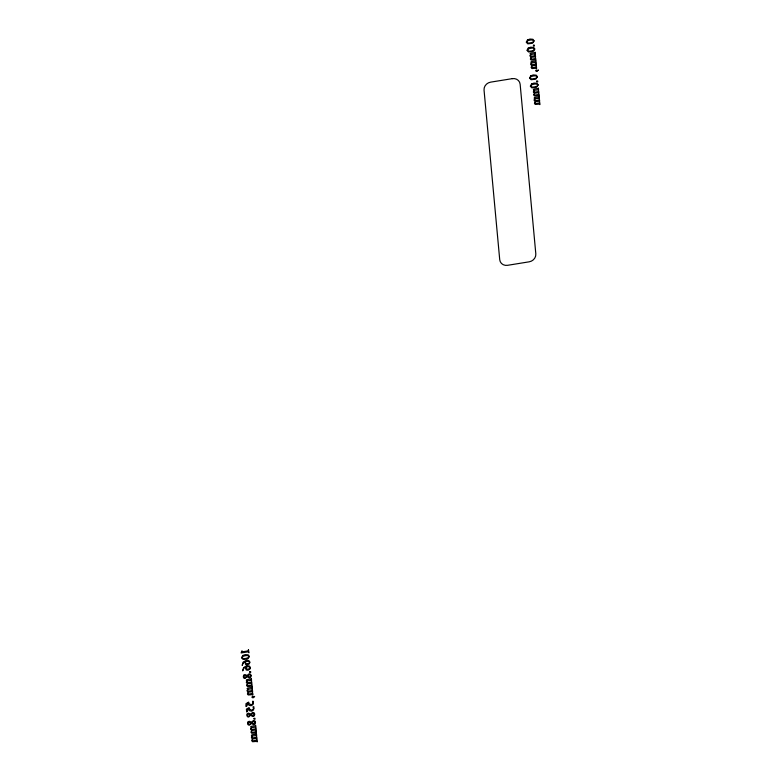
<?xml version="1.0" encoding="UTF-8"?>
<svg xmlns="http://www.w3.org/2000/svg" width="781" height="781" viewBox="0 0 781 781"><rect width="100%" height="100%" fill="white"/><g stroke="black" fill="none" stroke-linecap="round" stroke-linejoin="round"><path stroke-width="1.17" d="M253.122 696.935L253.249 697.423L254.655 696.388L253.005 697.892L251.872 697.199L252.458 696.437L253.122 696.935M536.83 70.505L536.967 71.003L538.373 69.968L536.713 71.471L535.581 70.778L536.176 70.017L536.83 70.505M244.99 662.347L245.634 664.543L247.46 664.826L249.266 663.909L249.949 662.151L248.856 660.599L246.308 660.238L243.028 662.268C241.212 669.805 242.364 661.81 245.254 661.722L244.99 662.347M245.488 667.775L246.142 669.971L247.968 670.254L249.764 669.327L250.447 667.579L249.364 666.027L246.816 665.666L243.535 667.696C241.719 675.233 242.871 667.238 245.751 667.15L245.488 667.775M248.504 649.782L247.753 650.954L242.53 651.803L241.973 650.768L241.104 652.945L248.007 651.852L248.954 652.75L248.504 649.782M246.122 706.034C245.644 707.859 248.543 704.511 246.825 703.691L247.772 703.076L248.983 705.292L251.013 705.751L253.024 704.579L253.474 701.514C251.98 700.313 252.556 702.48 253.288 703.056L251.453 704.892L249.217 703.769L248.631 702.109L245.908 703.759L246.122 706.034M246.62 711.462C246.142 713.287 249.041 709.939 247.323 709.119L248.27 708.504L249.49 710.72L251.521 711.179L253.522 710.007L253.981 706.942C252.478 705.741 253.054 707.908 253.796 708.474L251.951 710.319L249.715 709.197L249.061 707.566L246.405 709.187L246.62 711.462M246.484 681.852L246.357 682.662L247.44 683.658L246.62 685.533L247.47 686.548L251.707 686.196C252.478 688.5 251.912 682.506 251.57 685.025L247.714 685.679L247.186 684.986L247.772 683.707L251.365 683.277C252.273 685.669 251.677 679.499 251.257 682.125L247.538 682.76L246.923 682.106L247.489 680.807L251.179 680.358C251.912 682.701 251.355 676.746 251.091 679.109C249.344 679.216 244.365 679.519 247.099 680.827L246.484 681.852M247.265 690.297L247.138 691.107L248.221 692.103L247.401 693.967L248.251 694.992L252.478 694.641C253.259 696.945 252.693 690.951 252.351 693.46L248.495 694.124L247.968 693.43L248.553 692.151L252.146 691.722C253.054 694.114 252.458 687.934 252.038 690.57L248.319 691.205L247.694 690.55L248.27 689.252L251.96 688.803C252.693 691.146 252.136 685.191 251.872 687.544C250.125 687.661 245.146 687.963 247.88 689.272L247.265 690.297M250.799 728.585L250.681 729.405L251.755 730.391L250.945 732.266L251.785 733.281L256.022 732.939C256.803 735.233 256.227 729.239 255.895 731.758L252.038 732.412L251.502 731.719L252.087 730.44L255.69 730.02C256.598 732.402 255.992 726.232 255.572 728.868L251.863 729.493L251.238 728.839L251.814 727.55L255.504 727.091C256.236 729.434 255.68 723.479 255.407 725.842C253.659 725.949 248.68 726.262 251.414 727.57L250.799 728.585M251.58 737.03L251.453 737.85L252.536 738.836L251.726 740.71L252.566 741.725L256.803 741.384C257.584 743.678 257.008 737.684 256.676 740.203L252.819 740.857L252.283 740.163L252.868 738.885L256.471 738.455C257.369 740.847 256.773 734.677 256.353 737.303L252.644 737.938L252.019 737.284L252.595 735.985L256.285 735.536C257.017 737.879 256.461 731.924 256.188 734.286C254.44 734.394 249.461 734.706 252.195 736.014L251.58 737.03M530.192 55.422L530.074 56.242L531.148 57.228L530.338 59.102L531.178 60.117L535.415 59.776C536.196 62.07 535.62 56.076 535.288 58.595L531.431 59.249L530.895 58.555L531.48 57.277L535.083 56.857C535.991 59.249 535.385 53.069 534.965 55.705L531.256 56.33L530.631 55.685L531.207 54.387L534.897 53.928C535.629 56.271 535.073 50.326 534.8 52.678C533.062 52.796 528.073 53.098 530.807 54.406L530.192 55.422M530.973 63.866L530.855 64.686L531.929 65.672L531.119 67.547L531.959 68.562L536.196 68.22C536.977 70.515 536.401 64.52 536.069 67.039L532.212 67.693L531.676 67L532.261 65.721L535.864 65.292C536.772 67.683 536.166 61.514 535.746 64.14L532.037 64.774L531.412 64.12L531.988 62.822L535.678 62.373C536.41 64.716 535.854 58.76 535.581 61.123C533.833 61.23 528.854 61.543 531.588 62.851L530.973 63.866M533.511 91.309L533.384 92.119L534.468 93.115L533.648 94.979L534.497 96.004L538.734 95.653C539.515 97.957 538.939 91.963 538.597 94.472L534.751 95.136L534.214 94.442L534.8 93.164L538.392 92.734C539.3 95.126 538.705 88.946 538.285 91.582L534.565 92.217L533.95 91.562L534.516 90.264L538.207 89.815C538.939 92.148 538.382 86.203 538.119 88.556C536.371 88.673 531.392 88.975 534.126 90.284L533.511 91.309M534.292 99.743L534.165 100.564L535.249 101.559L534.429 103.424L535.278 104.449L539.515 104.098C540.296 106.401 539.72 100.407 539.378 102.916L535.532 103.58L534.995 102.887L535.581 101.608L539.173 101.179C540.081 103.57 539.486 97.391 539.066 100.027L535.346 100.661L534.731 100.007L535.297 98.709L538.988 98.25C539.72 100.593 539.163 94.647 538.9 97C537.152 97.117 532.173 97.42 534.907 98.728L534.292 99.743M243.662 675.292L243.291 676.883L243.906 678.162L245.088 678.484L246.825 676.707L249.461 677.986L250.779 677.186L251.189 675.555L250.535 674.159L249.139 673.759L247.147 675.506L244.873 674.511L243.662 675.292M247.235 713.893L246.855 715.484L247.47 716.753L248.661 717.075L250.389 715.298L253.034 716.577L254.342 715.787L254.752 714.156L254.108 712.76L252.702 712.36L250.721 714.107L248.446 713.102L247.235 713.893M247.987 722.025L247.606 723.626L248.221 724.895L249.412 725.217L251.14 723.44L253.786 724.719L255.094 723.928L255.504 722.298L254.86 720.892L253.454 720.502L251.472 722.24L249.198 721.244L247.987 722.025M250.877 675.663L249.725 677.107L247.421 675.76L249.061 674.608L250.877 675.663M254.44 714.264L253.288 715.699L250.984 714.351L252.634 713.209L254.44 714.264M255.192 722.396L254.04 723.841L251.736 722.493L253.386 721.351L255.192 722.396M243.838 675.819L244.053 677.557L244.99 677.723L246.571 676.434L245.624 675.585L243.838 675.819M247.411 714.41L247.616 716.148L248.553 716.314L250.135 715.025L249.198 714.176L247.411 714.41M248.163 722.552L248.368 724.29L249.305 724.456L250.886 723.167L249.949 722.318L248.163 722.552M249.725 671.689L249.803 672.539L250.711 672.392L250.633 671.543L249.725 671.689M254.05 718.422L254.128 719.272L255.036 719.135L254.957 718.276L254.05 718.422M533.443 45.259L533.521 46.108L534.429 45.972L534.35 45.113L533.443 45.259M536.762 81.146L536.84 81.995L537.738 81.849L537.66 80.99L536.762 81.146M245.79 661.497L245.371 662.678L246.454 663.782L249.119 663.284L249.608 662.278L248.622 661.253L245.79 661.497M246.288 666.925L245.869 668.106L246.962 669.21L249.617 668.712L250.105 667.706L249.119 666.681L246.288 666.925M527.497 39.938L526.248 42.174L527.79 43.843L532.447 43.297L534.116 40.856L532.945 39.294L529.957 39.05L527.497 39.938M528.249 48.08L526.999 50.316L528.542 51.985L533.198 51.439L534.868 48.988L533.696 47.436L530.709 47.192L528.249 48.08M530.807 75.816L529.567 78.051L531.1 79.721L535.766 79.184L537.435 76.733L536.264 75.181L533.267 74.927L530.807 75.816M531.558 83.957L530.319 86.193L531.851 87.862L536.518 87.326L538.187 84.875L537.016 83.323L534.019 83.069L531.558 83.957M242.774 655.513L241.534 657.748L243.067 659.418L247.733 658.871L249.403 656.421L248.231 654.868L245.234 654.624L242.774 655.513M533.804 40.963L532.993 42.184L530.397 42.896L528.19 43.082L526.55 42.096L528.005 40.602L530.192 40.075L532.251 39.929L533.804 40.963M534.555 49.105L533.745 50.326L531.148 51.038L528.942 51.224L527.302 50.238L528.757 48.744L530.943 48.217L533.003 48.071L534.555 49.105M537.123 76.85L536.313 78.061L533.706 78.783L531.51 78.959L529.869 77.973L531.324 76.489L533.511 75.962L535.571 75.806L537.123 76.85M537.875 84.992L537.064 86.203L534.468 86.925L532.261 87.101L530.621 86.115L532.076 84.631L534.263 84.104L536.322 83.948L537.875 84.992M249.09 656.538L248.28 657.758L245.683 658.471L243.477 658.647L241.837 657.67L243.291 656.177L245.478 655.649L247.538 655.503L249.09 656.538M512.297 78.647L490.634 82.142A7.41 6.717 -29.2 0 0 484.044 90.098L499.723 259.702A7.41 6.717 -29.2 0 0 507.562 265.315L529.225 261.811A7.41 6.717 -29.2 0 0 535.815 253.864L520.146 84.26A7.41 6.717 -29.2 0 0 512.297 78.647"/></g></svg>
